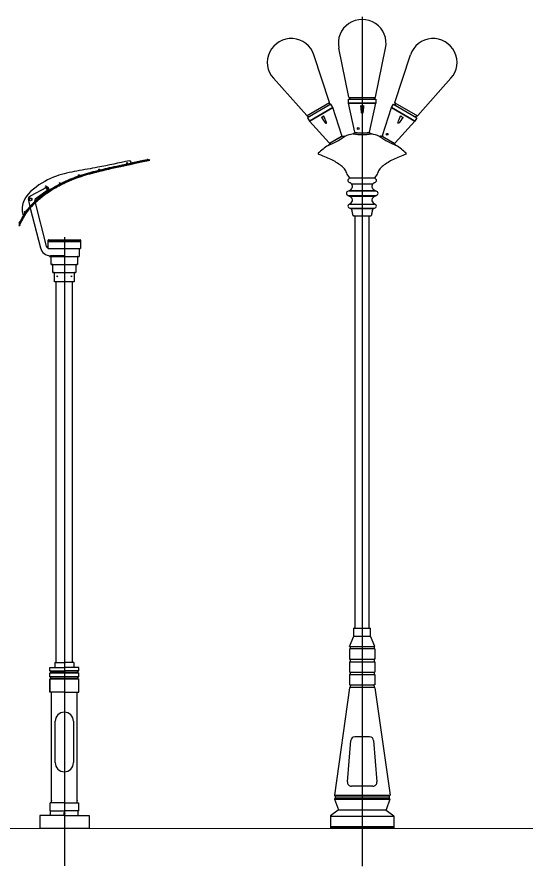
# Model space of a CAD drawing. Header units: millimetres. Extents: x 0 to 13338, y 0 to 11580.
# Drawn here: x 6892 to 10091, y 6152 to 11490 of the extents above; entities that cross this region are included whole.
import ezdxf

# ---------------------------------------------------------------- set-up
doc = ezdxf.new("R2010")
doc.units = ezdxf.units.MM
doc.linetypes.add('CENTER', pattern=[50.8, 31.75, -6.35, 6.35, -6.35])
doc.layers.add('axes', color=40, linetype='CENTER')
doc.layers.add('dwgmodels.com', color=250, linetype='Continuous')

# ---------------------------------------------------------------- blocks, each defined once
blk = doc.blocks.new('Public Light 4_side_dwgmodels.com')
at = {"color": 0}
for p, q in [((420.8, 4188.8), (422.1, 4183.7)), ((536.5, 4200.6), (529.2, 4199.1)), ((536.1, 4202.6), (530.1, 4201.3)), ((536.5, 4200.6), (536.1, 4202.6)), ((-113, 4029.4), (-213.8, 3975.3)), ((-100.9, 4013.5), (-182.7, 3956.1)), ((-226.1, 3946.8), (-216.3, 3908.6)), ((-214.1, 3899.8), (-150.1, 3648.9)), ((-186.8, 3946.8), (-185.4, 3940.9)), ((-183.3, 3932.9), (-113.7, 3660.1)), ((-282.8, 3793.5), (-285.6, 3788.1)), ((-280.4, 3793.8), (-283.9, 3787.2)), ((-283.9, 3787.2), (-285.6, 3788.1)), ((-102.5, 3646.7), (-102.5, 3697)), ((-102.5, 3690), (-102.5, 3695)), ((102.5, 3690), (-102.5, 3690)), ((-102.5, 3690), (102.5, 3690)), ((-99.5, 3700), (99.5, 3700)), ((102.5, 3697), (102.5, 3645)), ((102.5, 3695), (102.5, 3690)), ((-94.3, 3645), (0, 3645)), ((-94.3, 3645), (102.5, 3645)), ((0, 3645), (0, 3600)), ((92.5, 3642), (92.5, 3595)), ((-92.5, 3595), (-92.5, 3600.2)), ((-85.5, 3595), (-92.5, 3595)), ((-92.5, 3595), (92.5, 3595)), ((0, 3600), (-87.1, 3600)), ((-82.5, 3545), (-82.5, 3592)), ((-50, 3595), (-50, 3600)), ((82.5, 3592), (82.5, 3545)), ((-75.5, 3545), (-82.5, 3545)), ((-82.5, 3545), (82.5, 3545)), ((-72.5, 3495), (-72.5, 3542)), ((72.5, 3542), (72.5, 3495)), ((-65.5, 3495), (-72.5, 3495)), ((-72.5, 3495), (72.5, 3495)), ((-62.5, 3435), (-62.5, 3492)), ((62.5, 3492), (62.5, 3435)), ((62.5, 3435), (-62.5, 3435)), ((-50.5, 1041.3), (-50.5, 3435)), ((50.5, 3435), (-50.5, 3435)), ((50.5, 1041.3), (50.5, 3435)), ((-60, 1041.3), (-60, 1011.3)), ((-60, 1041.3), (0, 1041.3)), ((60, 1041.3), (0, 1041.3)), ((60, 1041.3), (60, 1011.3)), ((-90.3, 1011.3), (-0.3, 1011.3)), ((-90.3, 989.3), (-90.3, 1011.3)), ((-90.3, 989.3), (-0.3, 989.3)), ((-85.3, 987.9), (-90.3, 989.3)), ((90.3, 975.3), (-90.3, 975.3)), ((-85.3, 987.9), (-0.3, 987.9)), ((85.3, 976.6), (-85.3, 976.6)), ((90.3, 1011.3), (0.3, 1011.3)), ((90.3, 989.3), (0.3, 989.3)), ((85.3, 987.9), (0.3, 987.9)), ((85.3, 987.9), (90.3, 989.3)), ((85.3, 976.6), (85.3, 987.9)), ((85.3, 976.6), (90.3, 975.3)), ((90.3, 989.3), (90.3, 1011.3)), ((90.3, 951.3), (90.3, 975.3)), ((90.3, 951.3), (-90.3, 951.3)), ((90.3, 937.3), (-90.3, 937.3)), ((85.3, 949.9), (-85.3, 949.9)), ((85.3, 938.6), (-85.3, 938.6)), ((85.3, 949.9), (90.3, 951.3)), ((85.3, 938.6), (85.3, 949.9)), ((85.3, 938.6), (90.3, 937.3)), ((90.3, 856.3), (90.3, 937.3)), ((0, 856.3), (-90.3, 856.3)), ((-80.4, 162), (-80.4, 856.3)), ((0, 856.3), (90.3, 856.3)), ((80.4, 160), (80.4, 856.3)), ((-57.5, 412.5), (-57.5, 672.5)), ((57.5, 672.5), (57.5, 412.5)), ((-80.4, 176.3), (-80.4, 174.3)), ((-80.4, 162), (-80.4, 160)), ((80.4, 176.3), (80.4, 174.3)), ((-89.7, 110), (-89.7, 160)), ((0.3, 160), (-89.7, 160)), ((-89.7, 110), (0.3, 110)), ((-86.7, 80), (-86.7, 110)), ((0.3, 160), (90.3, 160)), ((90.3, 110), (0.3, 110)), ((87.3, 80), (87.3, 110)), ((90.3, 110), (90.3, 160)), ((-154.7, 80), (-154.7, 0)), ((0.3, 80), (-154.7, 80)), ((0.3, 80), (155.3, 80)), ((87.3, 80), (87.3, 105)), ((155.3, 80), (155.3, 0))]:
    blk.add_line(p, q, dxfattribs=at)
for points in [[(-105.3, 4024.3), (-103.7, 4021.5), (-105.3, 4018.7), (-108.5, 4018.7), (-110.1, 4021.5), (-108.5, 4024.3)], [(-212.6, 3964.7), (-203.9, 3959.7), (-203.9, 3949.7), (-212.6, 3944.7), (-221.3, 3949.7), (-221.3, 3959.7)]]:
    blk.add_lwpolyline(points, close=True, dxfattribs=at)
for points in [[(-90.3, 975.3), (-85.3, 976.6), (-85.3, 987.9)], [(-90.3, 937.3), (-90.3, 856.3), (-90.3, 937.3), (-85.3, 938.6), (-85.3, 949.9), (-90.3, 951.3), (-90.3, 975.3)], [(-154.7, 0), (155.3, 0)]]:
    blk.add_lwpolyline(points, dxfattribs=at)
for centre, radius in [((394.9, 4182), 3), ((217.9, 4141.9), 3), ((-29, 4055.2), 3), ((91.2, 4105.8), 3), ((-106.9, 4021.4), 5), ((-212.6, 3954.7), 7.5), ((-247.3, 3875.5), 3), ((-44.2, 3470), 2.5), ((44.2, 3470), 2.5)]:
    blk.add_circle(centre, radius, dxfattribs=at)
for centre, radius, start, end in [((411.1, 4186.4), 10, 13.9529, 100.8625), ((522, 4197.2), 7.86, 38.2071, 101.9976), ((529.7, 4203.3), 2, 218.2071, 281.9976), ((-115.1, 4032.7), 5, 39.0888, 219.0888), ((-209.9, 3955.2), 117.5, 37.7874, 39.6534), ((-106.9, 4021.4), 10, 302.9961, 127.5546), ((-212, 3953.9), 130, 36.5929, 39.1014), ((-102.9, 4014.1), 5.31, 234.7929, 27.7057), ((-201.9, 3953.3), 25, 118.2312, 194.3112), ((-176.8, 3948), 10, 125.7877, 194.3112), ((-148, 3978.9), 3, 190.3137, 59.7695), ((-276.5, 3800.2), 7.86, 152.0152, 215.8057), ((-284.5, 3794.5), 2, 332.0152, 35.8057), ((-99.5, 3697), 3, 90, 180), ((99.5, 3697), 3, 0, 90), ((-87.1, 3665), 65, 194.3112, 270), ((-94.3, 3665), 20, 194.3112, 270), ((95.5, 3642), 3, 90, 180), ((-85.5, 3592), 3, 0, 90), ((85.5, 3592), 3, 90, 180), ((-75.5, 3542), 3, 0, 90), ((75.5, 3542), 3, 90, 180), ((-65.5, 3492), 3, 0, 90), ((65.5, 3492), 3, 90, 180), ((0, 982.3), 5, 90, 270), ((0, 982.3), 5, 270, 90), ((0, 672.5), 57.5, 0, 180), ((0, 412.5), 57.5, 180, 0), ((0.3, 92.7), 5, 90, 270), ((0.3, 92.7), 5, 270, 90)]:
    blk.add_arc(centre, radius, start, end, dxfattribs=at)
for points, knots in [([(409.2, 4196.2), (343, 4183.5), (233.5, 4158.8), (79.1, 4133.5), (-58.8, 4104.8), (-196.2, 4031.1), (-284.2, 3928.8), (-258.3, 3850.3)], [9.47567, 9.47567, 9.47567, 9.47567, 211.743096, 346.202788, 478.584811, 635.506835, 789.977342, 789.977342, 789.977342, 789.977342]), ([(-212.3, 3913.4), (-180.2, 3949.4), (-119.6, 3999.8), (-43.7, 4043.8), (22.4, 4076.2), (68.3, 4094.5), (143.7, 4119.1), (215.6, 4137.9), (314.3, 4160.9), (429.4, 4185.5), (520.3, 4204.8)], [81.905966, 81.905966, 81.905966, 81.905966, 224.609165, 311.652806, 338.545868, 442.9832, 459.394806, 574.901971, 666.477569, 758.053166, 758.053166, 758.053166, 758.053166]), ([(-208.2, 3909.7), (-157.7, 3966.3), (-56.4, 4037.1), (93.6, 4100), (238.6, 4138.5), (342.3, 4161.4), (529.7, 4201.3)], [81.905966, 81.905966, 81.905966, 81.905966, 308.64629, 438.742408, 570.482695, 757.572867, 757.572867, 757.572867, 757.572867]), ([(-206.7, 3908.4), (-199.4, 3916.6), (-191.7, 3924.7), (-167.9, 3948), (-150.9, 3962.6), (-103.9, 3998.7), (-72.6, 4018.7), (-30.6, 4041.5), (-21, 4046.5), (-1.6, 4056.1), (8.2, 4060.7), (37.7, 4073.8), (57.6, 4081.9), (87.1, 4092.6), (96.4, 4095.8), (115.2, 4101.9), (124.6, 4104.8), (153, 4113.3), (172.1, 4118.5), (198.2, 4125.3), (205, 4127), (215.6, 4129.7), (219.3, 4130.6), (230.1, 4133.2), (237.3, 4135), (259.4, 4140.3), (274.9, 4143.9), (340.8, 4158.8), (405.3, 4172.7), (529.2, 4199.1)], [81.905966, 81.905966, 81.905966, 81.905966, 115.165243, 115.165243, 181.683796, 181.683796, 291.283922, 291.283922, 323.640048, 323.640048, 355.996173, 355.996173, 420.708423, 420.708423, 450.410713, 450.410713, 480.113002, 480.113002, 539.51758, 539.51758, 560.781465, 560.781465, 572.165512, 572.165512, 594.261215, 594.261215, 638.452622, 638.452622, 758.053166, 758.053166, 758.053166, 758.053166]), ([(-283.5, 3803.9), (-272, 3825.4), (-261.3, 3845.2), (-253.5, 3859), (-250, 3864.8), (-248, 3868), (-246.7, 3870), (-243.9, 3873.9), (-239, 3880.8), (-231.5, 3890.5), (-222.4, 3901.6), (-216, 3909.2), (-212.4, 3913.3)], [7.482118, 7.482118, 7.482118, 7.482118, 14.353549, 19.934169, 23.432117, 25.157504, 27.708822, 29.435678, 39.09857, 53.023977, 62.760616, 72.497256, 72.497256, 72.497256, 72.497256]), ([(-282.8, 3793.5), (-273.9, 3810.1), (-272.8, 3812.2), (-269.7, 3818.1), (-267.7, 3821.7), (-262.3, 3831.8), (-259.3, 3837.4), (-249.3, 3855.5), (-245.7, 3861.4), (-242.3, 3866.6), (-241.6, 3867.6), (-240.2, 3869.7), (-239.4, 3870.7), (-237.2, 3873.8), (-235.7, 3875.8), (-231.1, 3882), (-227.8, 3886.3), (-219.6, 3896.4), (-214.5, 3902.5), (-208.3, 3909.7)], [7.482118, 7.482118, 7.482118, 7.482118, 8.471224, 8.471224, 10.449437, 10.449437, 14.405864, 14.405864, 25.858417, 25.858417, 29.611923, 29.611923, 33.365428, 33.365428, 40.87244, 40.87244, 55.478318, 55.478318, 72.497256, 72.497256, 72.497256, 72.497256]), ([(-280.4, 3793.8), (-273.1, 3807.5), (-272.8, 3807.9), (-268.1, 3816.8), (-264.3, 3823.9), (-254.5, 3842), (-250.1, 3849.8), (-245.1, 3858.5), (-243.6, 3860.9), (-241.2, 3864.6), (-240.3, 3866), (-237.6, 3869.9), (-235.8, 3872.4), (-232, 3877.6), (-230, 3880.2), (-223.5, 3888.5), (-218.6, 3894.5), (-210.7, 3903.8), (-208.8, 3906), (-206.7, 3908.4)], [7.482118, 7.482118, 7.482118, 7.482118, 7.691145, 7.691145, 11.648404, 11.648404, 19.562924, 19.562924, 24.487259, 24.487259, 29.411593, 29.411593, 38.777327, 38.777327, 48.14306, 48.14306, 66.874528, 66.874528, 72.497256, 72.497256, 72.497256, 72.497256])]:
    blk.add_open_spline(points, degree=3, knots=knots, dxfattribs=at)
for points in [[(529.1, 4199), (531.6, 4199.6), (534.1, 4200.1), (536.5, 4200.6)], [(530, 4201.3), (532.1, 4201.7), (534.1, 4202.1), (536.1, 4202.6)]]:
    blk.add_open_spline(points, degree=3, dxfattribs=at)
at = {"layer": 'axes', "ltscale": 0.1}
blk.add_line((0, 3715.9), (0, -237.2), dxfattribs=at)
blk = doc.blocks.new('Public Light 5_side_dwgmodels.com')
at = {"color": 0}
for p, q in [((-205, 4564), (-303.6, 4862.4)), ((-83, 4597.4), (-146.8, 4905.2)), ((83, 4597.4), (146.8, 4905.2)), ((205, 4564), (303.6, 4862.4)), ((-348.8, 4481), (-557.9, 4715.6)), ((348.8, 4481), (557.9, 4715.6)), ((-82.1, 4594.9), (82.1, 4594.9)), ((-80.8, 4593), (-72.9, 4583.7)), ((80.8, 4593), (72.9, 4583.7)), ((-204.5, 4561.4), (-346.7, 4479.2)), ((-206.9, 4547.1), (-333.1, 4474.2)), ((-204.6, 4559), (-206.9, 4547.1)), ((-85, 4558.7), (85, 4558.7)), ((-45.9, 4377.7), (-85, 4558.7)), ((-72.9, 4583.7), (72.9, 4583.7)), ((45.9, 4377.7), (85, 4558.7)), ((204.5, 4561.4), (346.7, 4479.2)), ((204.6, 4559), (206.9, 4547.1)), ((206.9, 4547.1), (333.1, 4474.2)), ((-183.9, 4531.5), (-331.1, 4446.5)), ((-127.3, 4355.1), (-183.9, 4531.5)), ((127.3, 4355.1), (183.9, 4531.5)), ((183.9, 4531.5), (331.1, 4446.5)), ((-344.6, 4478.2), (-333.1, 4474.2)), ((-206.7, 4309.2), (-331.1, 4446.5)), ((206.7, 4309.2), (331.1, 4446.5)), ((344.6, 4478.2), (333.1, 4474.2)), ((-129.5, 4349.2), (-200.5, 4308.3)), ((-134.6, 4346.1), (-195.4, 4311.4)), ((-112.9, 4351.1), (-111.5, 4350.6)), ((-56.2, 4366.5), (-53.7, 4368.7)), ((-41, 4373.7), (41, 4373.7)), ((-41, 4373.7), (41, 4373.7)), ((-32.1, 4373.7), (32.1, 4373.7)), ((56.2, 4366.5), (53.7, 4368.7)), ((112.9, 4351.1), (111.5, 4350.6)), ((129.5, 4349.2), (200.5, 4308.3)), ((134.6, 4346.1), (195.4, 4311.4)), ((-207.8, 4298.9), (-195.4, 4311.4)), ((207.8, 4298.9), (195.4, 4311.4)), ((-79.4, 4089.2), (79.4, 4089.2)), ((-74.7, 4059.6), (-74.8, 4059.9)), ((74.7, 4059.6), (74.8, 4059.9)), ((-82.7, 4007.4), (82.7, 4007.4)), ((-80.3, 4009.8), (-80.8, 4009)), ((-79.6, 4010.6), (79.6, 4010.6)), ((64.2, 4049.5), (-64.2, 4049.5)), ((80.3, 4009.8), (80.8, 4009)), ((83.1, 3977.6), (-83.1, 3977.6)), ((-82, 3976.2), (-82.5, 3977)), ((-81.3, 3975.5), (81.3, 3975.5)), ((82, 3976.2), (82.5, 3977)), ((-75.9, 3925.1), (75.9, 3925.1)), ((-75.4, 3926.1), (-75.4, 3926.2)), ((-74.2, 3898.2), (74.2, 3898.2)), ((-72.4, 3896.5), (-72.9, 3897.3)), ((72.4, 3896.5), (72.9, 3897.3)), ((75.4, 3926.1), (75.4, 3926.2)), ((71.7, 3895.9), (-71.7, 3895.9)), ((-51.4, 3850), (51.4, 3850)), ((-44.8, 1257.5), (-44.8, 3850)), ((44.1, 1257.5), (44.1, 3850)), ((-52.5, 1207.5), (-52.5, 1257.5)), ((-45.5, 1257.5), (-52.5, 1257.5)), ((-52.5, 1257.5), (52.5, 1257.5)), ((45.5, 1257.5), (52.5, 1257.5)), ((52.5, 1207.5), (52.5, 1257.5)), ((-80, 1142.5), (-52.5, 1207.5)), ((-52.5, 1207.5), (52.5, 1207.5)), ((80, 1142.5), (52.5, 1207.5)), ((-76, 1142.5), (-80, 1142.5)), ((-80, 1127.5), (-80, 1062.5)), ((-80, 1127.5), (-76, 1127.5)), ((-76, 1142.5), (-76, 1127.5)), ((-76, 1142.5), (76, 1142.5)), ((76, 1127.5), (-76, 1127.5)), ((76, 1142.5), (76, 1127.5)), ((76, 1142.5), (80, 1142.5)), ((80, 1127.5), (76, 1127.5)), ((80, 1127.5), (80, 1062.5)), ((-80, 1062.5), (-76, 1062.5)), ((-80, 1047.5), (-80, 982.5)), ((-80, 1047.5), (-76, 1047.5)), ((-76, 1062.5), (-76, 1047.5)), ((-76, 1062.5), (76, 1062.5)), ((-76, 1047.5), (76, 1047.5)), ((76, 1062.5), (76, 1047.5)), ((80, 1062.5), (76, 1062.5)), ((80, 1047.5), (76, 1047.5)), ((80, 1047.5), (80, 982.5)), ((-76, 982.5), (-80, 982.5)), ((-80, 967.5), (-80, 902.5)), ((-76, 967.5), (-80, 967.5)), ((-76, 982.5), (-76, 967.5)), ((-76, 982.5), (76, 982.5)), ((-76, 967.5), (76, 967.5)), ((76, 982.5), (76, 967.5)), ((76, 982.5), (80, 982.5)), ((76, 967.5), (80, 967.5)), ((80, 967.5), (80, 902.5)), ((-79, 883.4), (-174.2, 208.7)), ((-80, 902.5), (-72.9, 902.5)), ((-75, 887.5), (-77.1, 886.3)), ((-75.7, 887.5), (76.3, 887.5)), ((-72.9, 902.5), (-75, 887.5)), ((-72.9, 902.5), (72.9, 902.5)), ((72.9, 902.5), (75, 887.5)), ((80, 902.5), (72.9, 902.5)), ((75.7, 887.5), (77.8, 886.3)), ((79.7, 883.4), (174.9, 208.7)), ((-92.8, 292), (-71.9, 552)), ((46.9, 575), (-46.9, 575)), ((71.9, 552), (92.8, 292)), ((67.9, 265), (-67.9, 265)), ((-173.9, 183.3), (-149.5, 116.4)), ((-173.9, 183.3), (174.6, 183.3)), ((-173.2, 206.7), (-170, 205.1)), ((173.8, 206.7), (-173.2, 206.7)), ((-172.8, 185.9), (-170.1, 186.9)), ((-168.9, 203.3), (-168.9, 188.8)), ((-168.9, 203.3), (169.6, 203.3)), ((169.6, 188.8), (-168.9, 188.8)), ((174.6, 183.3), (150.1, 116.4)), ((169.6, 203.3), (169.6, 188.8)), ((173.8, 206.7), (170.7, 205.1)), ((173.5, 185.9), (170.8, 186.9)), ((-150.1, 114.1), (-198.8, 77.9)), ((-149.4, 115.2), (150.1, 115.2)), ((150.8, 114.1), (199.4, 77.9)), ((-199.2, 77.1), (-199.2, 10)), ((-198.2, 77.1), (198.8, 77.1)), ((199.8, 77.1), (199.8, 10)), ((200, 10), (-200, 10)), ((-198.4, 10), (199.1, 10))]:
    blk.add_line(p, q, dxfattribs=at)
for points in [[(-331.1, 4446.5), (-183.9, 4531.5), (-196.4, 4553.1), (-343.6, 4468.1)], [(85, 4558.7), (-85, 4558.7), (-85, 4583.7), (85, 4583.7)], [(331.1, 4446.5), (183.9, 4531.5), (196.4, 4553.1), (343.6, 4468.1)], [(-200, 0), (200, 0), (200, 10), (-200, 10)]]:
    blk.add_lwpolyline(points, close=True, dxfattribs=at)
for centre in [(-24.9, 4400), (156.6, 4363.9)]:
    blk.add_circle(centre, 5.38, dxfattribs=at)
for centre, radius, start, end in [((0, 4935.9), 150, 348.1795, 191.8205), ((-446.1, 4815.6), 150, 18.1795, 221.8205), ((446.1, 4815.6), 150, 318.1795, 161.8205), ((-73.2, 4599.5), 10, 191.7114, 220.6013), ((73.2, 4599.5), 10, 319.3987, 348.2886), ((-214.5, 4560.9), 10, 349.3987, 18.2886), ((0, 4552.6), 11.6, 229.8547, 310.1453), ((214.5, 4560.9), 10, 161.7114, 190.6013), ((-341.3, 4487.6), 10, 221.7114, 250.6013), ((-254.4, 4483.7), 11.6, 259.8547, 340.1453), ((254.4, 4483.7), 11.6, 199.8547, 280.1453), ((341.3, 4487.6), 10, 289.3987, 318.2886), ((-41, 4378.7), 5, 192.2005, 270), ((41, 4378.7), 5, 270, 347.7995), ((-346.3, 4653.2), 383, 290.1829, 307.8115), ((-101.4, 4256.8), 95.3, 97.7435, 110.397), ((-132, 4353.6), 5, 300, 17.7995), ((-113.8, 4348.2), 3, 72.4919, 97.7435), ((-110.6, 4353.5), 3, 252.4919, 291.1427), ((2.6, 4060.6), 311, 101.1644, 111.1427), ((-58.2, 4368.7), 3, 281.1644, 312.5638), ((1.4, 4812.2), 450, 262.5612, 277.1715), ((-51.7, 4366.5), 3, 106.2757, 132.5638), ((-13.9, 4237.2), 137.7, 97.5896, 106.2757), ((13.9, 4237.2), 137.7, 73.7243, 82.4104), ((51.7, 4366.5), 3, 47.4362, 73.7243), ((58.2, 4368.7), 3, 227.4362, 258.8356), ((-2.6, 4060.6), 311, 68.8573, 78.8356), ((110.6, 4353.5), 3, 248.8573, 287.5081), ((346.3, 4653.2), 383, 232.1885, 249.8171), ((113.8, 4348.2), 3, 82.2565, 107.5081), ((101.4, 4256.8), 95.3, 69.603, 82.2565), ((132, 4353.6), 5, 162.2005, 240), ((24.4, 3929.9), 435.1, 123.2552, 133.6012), ((-236.1, 4327.2), 40, 303.2552, 315.0383), ((-203, 4312.6), 5, 222.2005, 300), ((203, 4312.6), 5, 240, 317.7995), ((236.1, 4327.2), 40, 224.9617, 236.7448), ((-24.4, 3929.9), 435.1, 46.3988, 56.7448), ((-272.9, 4242.1), 4, 133.6012, 248.289), ((-882.8, 2710.2), 1644.8, 65.3098, 68.289), ((882.8, 2710.2), 1644.8, 111.711, 114.6902), ((272.9, 4242.1), 4, 291.711, 46.3988), ((-329.5, 3913.9), 320, 51.8004, 65.3098), ((-223.5, 4048.6), 148.6, 40.7929, 51.8004), ((223.5, 4048.6), 148.6, 128.1996, 139.2071), ((329.5, 3913.9), 320, 114.6902, 128.1996), ((-156.4, 4106.5), 60, 15.1722, 40.7929), ((-36.8, 4138.9), 63.9, 195.1722, 226.4489), ((36.8, 4138.9), 63.9, 313.5511, 344.8278), ((156.4, 4106.5), 60, 139.2071, 164.8278), ((-78.8, 4073.1), 11.2, 132.3218, 248.4065), ((-4.4, 3991.5), 121.6, 129.0916, 132.3218), ((-70.1, 4095), 34.8, 248.4065, 259.9102), ((-83.9, 4089.4), 4.5, 309.0916, 46.4489), ((-76.5, 4058.9), 2, 30.4385, 79.9102), ((-72.9, 4060.6), 2, 210.4385, 242.5589), ((-84.6, 4038.2), 23.3, 29.1255, 62.5589), ((84.6, 4038.2), 23.3, 117.4411, 150.8745), ((72.9, 4060.6), 2, 297.4411, 329.5615), ((76.5, 4058.9), 2, 100.0898, 149.5615), ((70.1, 4095), 34.8, 280.0898, 291.5935), ((83.9, 4089.4), 4.5, 133.5511, 230.9084), ((4.4, 3991.5), 121.6, 47.6782, 50.9084), ((78.8, 4073.1), 11.2, 291.5935, 47.6782), ((-84.8, 3990.8), 15, 119.9278, 150.6452), ((-76.3, 3976), 32, 101.5146, 119.9278), ((-85.7, 4012.8), 6.21, 299.0492, 321.9412), ((-78.6, 4008.8), 2, 118.2829, 149.7802), ((-93.6, 4040.7), 33.2, 294.932, 335.82), ((-86.1, 4037.4), 25, 335.82, 29.1255), ((86.1, 4037.4), 25, 150.8745, 204.18), ((93.6, 4040.7), 33.2, 204.18, 245.068), ((78.6, 4008.8), 2, 30.2198, 61.7171), ((85.7, 4012.8), 6.21, 218.0588, 240.9508), ((76.3, 3976), 32, 60.0722, 78.4854), ((84.8, 3990.8), 15, 29.3548, 60.0722), ((-87.9, 3992.5), 11.5, 150.6452, 212.7292), ((-85.8, 3993.9), 14, 212.7292, 237.1924), ((-76.4, 4008.4), 31.3, 237.1924, 256.3511), ((-84.3, 3976), 2, 30.2198, 76.3511), ((-80.3, 3977.2), 2, 210.2198, 241.7171), ((-107.8, 3926.1), 56.1, 43.7813, 61.7171), ((-83.2, 3949.7), 22, 330.0852, 43.7813), ((83.2, 3949.7), 22, 136.2187, 209.9148), ((107.8, 3926.1), 56.1, 118.2829, 136.2187), ((80.3, 3977.2), 2, 298.2829, 329.7802), ((84.3, 3976), 2, 103.6489, 149.7802), ((76.4, 4008.4), 31.3, 283.6489, 302.8076), ((85.8, 3993.9), 14, 302.8076, 327.2708), ((87.9, 3992.5), 11.5, 327.2708, 29.3548), ((-78.2, 3911.6), 11.2, 150.1306, 205.5221), ((-76.5, 3912.4), 13, 205.5221, 244.7771), ((-77.5, 3911.2), 12, 119.6073, 150.1306), ((-66.5, 3892), 34.1, 107.508, 119.6073), ((-69.1, 3928.3), 30.5, 244.7771, 260.3016), ((-77.4, 3926.4), 2, 287.508, 350.8001), ((-73.5, 3925.9), 2, 123.9953, 170.8001), ((-93.5, 3955.6), 33.8, 303.9953, 330.0852), ((-74.5, 3896.2), 2, 32.3497, 80.3016), ((93.5, 3955.6), 33.8, 209.9148, 236.0047), ((74.5, 3896.2), 2, 99.6984, 147.6503), ((69.1, 3928.3), 30.5, 279.6984, 295.2229), ((73.5, 3925.9), 2, 9.1999, 56.0047), ((77.4, 3926.4), 2, 189.1999, 252.492), ((66.5, 3892), 34.1, 60.3927, 72.492), ((76.5, 3912.4), 13, 295.2229, 334.4779), ((77.5, 3911.2), 12, 29.8694, 60.3927), ((78.2, 3911.6), 11.2, 334.4779, 29.8694), ((-70.7, 3897.6), 2, 212.3497, 241.8593), ((-78.2, 3883.6), 13.9, 19.0956, 61.8593), ((-178.5, 3848.9), 120, 8.5876, 19.0956), ((-243, 3839.2), 185.2, 4.7314, 8.5876), ((-56.4, 3854.6), 2, 184.7314, 237.848), ((-47.5, 3868.7), 18.7, 237.848, 254.6907), ((-53, 3848.8), 2, 37.3454, 74.6907), ((53, 3848.8), 2, 105.3093, 142.6546), ((47.5, 3868.7), 18.7, 285.3093, 302.152), ((56.4, 3854.6), 2, 302.152, 355.2686), ((243, 3839.2), 185.2, 171.4124, 175.2686), ((178.5, 3848.9), 120, 160.9044, 171.4124), ((78.2, 3883.6), 13.9, 118.1407, 160.9044), ((70.7, 3897.6), 2, 298.1407, 327.6503), ((-75.1, 882.9), 3.96, 120.8497, 171.9646), ((75.7, 882.9), 3.96, 8.0354, 59.1503), ((-46.9, 550), 25, 90, 175.3894), ((46.9, 550), 25, 4.6106, 90), ((-67.9, 290), 25, 175.3894, 270), ((67.9, 290), 25, 270, 4.6106), ((-172.3, 208.4), 1.98, 171.9646, 243.9534), ((-172.1, 184), 1.98, 111.8866, 200.0632), ((-170.9, 188.8), 1.98, 291.8866, 0), ((-170.9, 203.3), 1.98, 0, 63.9534), ((171.5, 203.3), 1.98, 116.0466, 180), ((171.5, 188.8), 1.98, 180, 248.1134), ((172.7, 184), 1.98, 339.9368, 68.1134), ((173, 208.4), 1.98, 296.0466, 8.0354), ((-151.3, 115.7), 1.98, 306.6995, 20.0632), ((152, 115.7), 1.98, 159.9368, 233.3005), ((-198.2, 77.1), 0.99, 126.6995, 180), ((198.8, 77.1), 0.99, 0, 53.3005)]:
    blk.add_arc(centre, radius, start, end, dxfattribs=at)
at = {"color": 0, "extrusion": (0, 0, -1)}
for centre, major_axis in [((0, 4543.7), (0, 50)), ((250, 4476), (25, 43.3))]:
    blk.add_ellipse(centre, major_axis=major_axis, ratio=0.15, start_param=1.570796, end_param=4.712389, dxfattribs=at)
at = {"color": 0}
blk.add_ellipse((-250, 4476), major_axis=(-25, 43.3), ratio=0.15, start_param=1.570796, end_param=4.712389, dxfattribs=at)
at = {"layer": 'axes', "ltscale": 0.1}
blk.add_line((0, 5101.2), (0, -237.2), dxfattribs=at)

msp = doc.modelspace()

# ---------------------------------------------------------------- linework, layer by layer
at = {"color": 0}
msp.add_lwpolyline([(2172.6, 6389.7), (13301.1, 6388.7)], dxfattribs=at)

# ---------------------------------------------------------------- block references
at = {"layer": 'dwgmodels.com'}
for name, p in [('Public Light 5_side_dwgmodels.com', (9061.2, 6389.1)), ('Public Light 4_side_dwgmodels.com', (7189.6, 6389.3))]:
    msp.add_blockref(name, p, dxfattribs=at)

doc.saveas('drawing.dxf')
